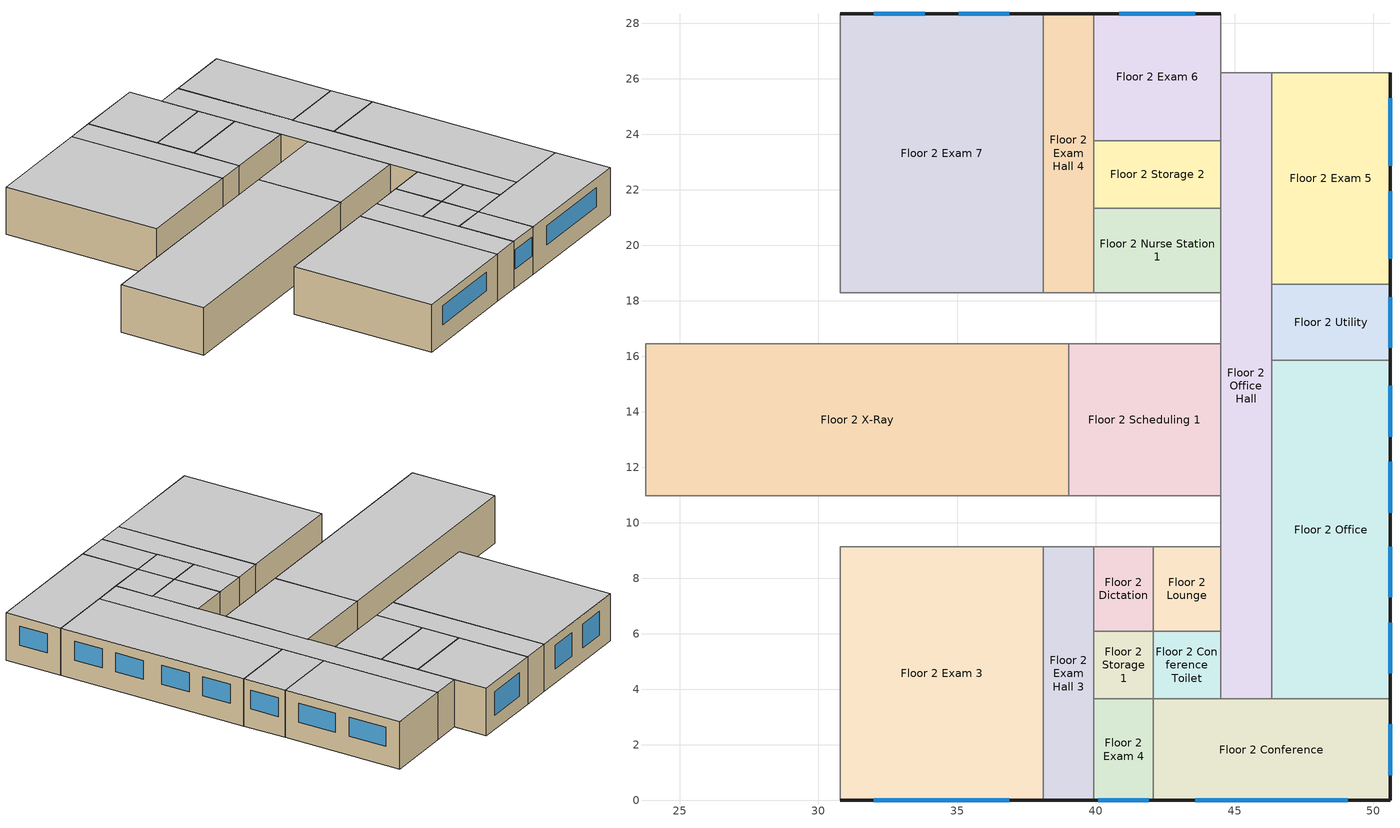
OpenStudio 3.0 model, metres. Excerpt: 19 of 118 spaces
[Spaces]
Floor 2 Scheduling 1
 floor adiabatic (INT-FLOOR-TOPSIDE): 44.5,16.46 44.5,10.97 39.01,10.97 39.01,16.46 z3.05
 wall adiabatic (int-walls): 44.5,10.97 44.5,16.46 39.01,16.46 39.01,10.97 44.5,10.97 z3.05:6.1
 ceiling adiabatic (INT-FLOOR-UNDERSIDE): 44.5,10.97 44.5,16.46 39.01,16.46 39.01,10.97 z6.1
Floor 2 Exam 6
 floor adiabatic (INT-FLOOR-TOPSIDE): 44.5,28.35 44.5,23.77 39.93,23.77 39.93,28.35 z3.05
 wall outside (Steel Frame Non-res Ext Wall): 44.5,28.35 39.93,28.35 z3.05:6.1
 wall adiabatic (int-walls): 39.93,28.35 39.93,23.77 44.5,23.77 44.5,26.21 z3.05:6.1
 wall to NE Stair (int-walls): 44.5,26.21 44.5,28.35 z3.05:6.1
 window (Window Non-res Fixed): 43.59,28.35 40.84,28.35 z3.96:5.49
 ceiling adiabatic (INT-FLOOR-UNDERSIDE): 44.5,23.77 44.5,28.35 39.93,28.35 39.93,23.77 z6.1
Floor 2 Storage 2
 floor adiabatic (INT-FLOOR-TOPSIDE): 44.5,23.77 44.5,21.34 39.93,21.34 39.93,23.77 z3.05
 wall adiabatic (int-walls): 39.93,21.34 44.5,21.34 44.5,23.77 39.93,23.77 39.93,21.34 z3.05:6.1
 ceiling adiabatic (INT-FLOOR-UNDERSIDE): 44.5,21.34 44.5,23.77 39.93,23.77 39.93,21.34 z6.1
Floor 2 Conference Toilet
 floor adiabatic (INT-FLOOR-TOPSIDE): 44.5,6.1 44.5,3.66 42.06,3.66 42.06,6.1 z3.05
 wall adiabatic (int-walls): 44.5,6.1 42.06,6.1 42.06,3.66 44.5,3.66 44.5,6.1 z3.05:6.1
 ceiling adiabatic (INT-FLOOR-UNDERSIDE): 44.5,3.66 44.5,6.1 42.06,6.1 42.06,3.66 z6.1
Floor 2 Conference
 floor adiabatic (INT-FLOOR-TOPSIDE): 50.6,3.66 50.6,0 42.06,0 42.06,3.66 z3.05
 wall outside (Steel Frame Non-res Ext Wall): 42.06,0 50.6,0 50.6,3.66 z3.05:6.1
 wall adiabatic (int-walls): 50.6,3.66 42.06,3.66 42.06,0 z3.05:6.1
 window (Window Non-res Fixed): 43.59,0 49.07,0 / 50.6,0.91 50.6,2.74 z4.27:5.49
 ceiling adiabatic (INT-FLOOR-UNDERSIDE): 50.6,0 50.6,3.66 42.06,3.66 42.06,0 z6.1
Floor 2 X-Ray
 floor adiabatic (INT-FLOOR-TOPSIDE): 39.01,16.46 39.01,10.97 23.77,10.97 23.77,16.46 z3.05
 wall adiabatic (int-walls): 39.01,16.46 23.77,16.46 23.77,10.97 39.01,10.97 39.01,16.46 z3.05:6.1
 ceiling adiabatic (INT-FLOOR-UNDERSIDE): 39.01,10.97 39.01,16.46 23.77,16.46 23.77,10.97 z6.1
Floor 2 Exam 7
 floor adiabatic (INT-FLOOR-TOPSIDE): 38.1,28.35 38.1,18.29 30.78,18.29 30.78,28.35 z3.05
 wall outside (Steel Frame Non-res Ext Wall): 38.1,28.35 30.78,28.35 z3.05:6.1
 wall adiabatic (int-walls): 30.78,28.35 30.78,18.29 38.1,18.29 38.1,28.35 z3.05:6.1
 window (Window Non-res Fixed): 36.88,28.35 35.05,28.35 / 33.83,28.35 32,28.35 z3.96:5.49
 ceiling adiabatic (INT-FLOOR-UNDERSIDE): 38.1,18.29 38.1,28.35 30.78,28.35 30.78,18.29 z6.1
Floor 2 Exam 3
 floor adiabatic (INT-FLOOR-TOPSIDE): 38.1,9.14 38.1,0 30.78,0 30.78,9.14 z3.05
 wall outside (Steel Frame Non-res Ext Wall): 30.78,0 38.1,0 z3.05:6.1
 wall adiabatic (int-walls): 38.1,0 38.1,9.14 30.78,9.14 30.78,0 z3.05:6.1
 window (Window Non-res Fixed): 32,0 36.88,0 z4.27:5.49
 ceiling adiabatic (INT-FLOOR-UNDERSIDE): 38.1,0 38.1,9.14 30.78,9.14 30.78,0 z6.1
Floor 2 Nurse Station 1
 floor adiabatic (INT-FLOOR-TOPSIDE): 44.5,21.34 44.5,18.29 39.93,18.29 39.93,21.34 z3.05
 wall adiabatic (int-walls): 39.93,21.34 39.93,18.29 44.5,18.29 44.5,21.34 39.93,21.34 z3.05:6.1
 ceiling adiabatic (INT-FLOOR-UNDERSIDE): 44.5,18.29 44.5,21.34 39.93,21.34 39.93,18.29 z6.1
Floor 2 Utility
 floor adiabatic (INT-FLOOR-TOPSIDE): 50.6,18.59 50.6,15.85 46.33,15.85 46.33,18.59 z3.05
 wall outside (Steel Frame Non-res Ext Wall): 50.6,15.85 50.6,18.59 z3.05:6.1
 wall adiabatic (int-walls): 50.6,18.59 46.33,18.59 46.33,15.85 50.6,15.85 z3.05:6.1
 window (Window Non-res Fixed): 50.6,16.31 50.6,18.14 z4.27:5.49
 ceiling adiabatic (INT-FLOOR-UNDERSIDE): 50.6,15.85 50.6,18.59 46.33,18.59 46.33,15.85 z6.1
Floor 2 Dictation
 floor adiabatic (INT-FLOOR-TOPSIDE): 42.06,9.14 42.06,6.1 39.93,6.1 39.93,9.14 z3.05
 wall adiabatic (int-walls): 42.06,6.1 42.06,9.14 39.93,9.14 39.93,6.1 42.06,6.1 z3.05:6.1
 ceiling adiabatic (INT-FLOOR-UNDERSIDE): 42.06,6.1 42.06,9.14 39.93,9.14 39.93,6.1 z6.1
Floor 2 Office Hall
 floor adiabatic (INT-FLOOR-TOPSIDE): 46.33,26.21 46.33,3.66 44.5,3.66 44.5,26.21 z3.05
 wall adiabatic (int-walls): 44.5,26.21 44.5,3.66 46.33,3.66 46.33,26.21 z3.05:6.1
 wall to NE Stair (int-walls): 46.33,26.21 44.5,26.21 z3.05:6.1
 ceiling adiabatic (INT-FLOOR-UNDERSIDE): 46.33,3.66 46.33,26.21 44.5,26.21 44.5,3.66 z6.1
Floor 2 Exam 5
 floor adiabatic (INT-FLOOR-TOPSIDE): 50.6,26.21 50.6,18.59 46.33,18.59 46.33,26.21 z3.05
 wall outside (Steel Frame Non-res Ext Wall): 50.6,18.59 50.6,26.21 z3.05:6.1
 wall adiabatic (int-walls): 46.33,26.21 46.33,18.59 50.6,18.59 z3.05:6.1
 wall to NE Stair (int-walls): 50.6,26.21 46.33,26.21 z3.05:6.1
 window (Window Non-res Fixed): 50.6,22.86 50.6,25.3 / 50.6,19.51 50.6,21.95 z4.27:5.49
 ceiling adiabatic (INT-FLOOR-UNDERSIDE): 50.6,18.59 50.6,26.21 46.33,26.21 46.33,18.59 z6.1
Floor 2 Office
 floor adiabatic (INT-FLOOR-TOPSIDE): 50.6,15.85 50.6,3.66 46.33,3.66 46.33,15.85 z3.05
 wall outside (Steel Frame Non-res Ext Wall): 50.6,3.66 50.6,15.85 z3.05:6.1
 wall adiabatic (int-walls): 50.6,15.85 46.33,15.85 46.33,3.66 50.6,3.66 z3.05:6.1
 window (Window Non-res Fixed): 50.6,7.32 50.6,9.14 z4.25:5.47; 50.6,10.36 50.6,12.19 / 50.6,4.57 50.6,6.4 / 50.6,13.11 50.6,14.94 z4.27:5.49
 ceiling adiabatic (INT-FLOOR-UNDERSIDE): 50.6,3.66 50.6,15.85 46.33,15.85 46.33,3.66 z6.1
Floor 2 Storage 1
 floor adiabatic (INT-FLOOR-TOPSIDE): 42.06,6.1 42.06,3.66 39.93,3.66 39.93,6.1 z3.05
 wall adiabatic (int-walls): 39.93,6.1 39.93,3.66 42.06,3.66 42.06,6.1 39.93,6.1 z3.05:6.1
 ceiling adiabatic (INT-FLOOR-UNDERSIDE): 42.06,3.66 42.06,6.1 39.93,6.1 39.93,3.66 z6.1
Floor 2 Exam Hall 4
 floor adiabatic (INT-FLOOR-TOPSIDE): 39.93,28.35 39.93,18.29 38.1,18.29 38.1,28.35 z3.05
 wall outside (Steel Frame Non-res Ext Wall): 39.93,28.35 38.1,28.35 z3.05:6.1
 wall adiabatic (int-walls): 38.1,28.35 38.1,18.29 39.93,18.29 39.93,28.35 z3.05:6.1
 ceiling adiabatic (INT-FLOOR-UNDERSIDE): 39.93,18.29 39.93,28.35 38.1,28.35 38.1,18.29 z6.1
Floor 2 Exam Hall 3
 floor adiabatic (INT-FLOOR-TOPSIDE): 39.93,9.14 39.93,0 38.1,0 38.1,9.14 z3.05
 wall outside (Steel Frame Non-res Ext Wall): 38.1,0 39.93,0 z3.05:6.1
 wall adiabatic (int-walls): 39.93,0 39.93,9.14 38.1,9.14 38.1,0 z3.05:6.1
 ceiling adiabatic (INT-FLOOR-UNDERSIDE): 39.93,0 39.93,9.14 38.1,9.14 38.1,0 z6.1
Floor 2 Lounge
 floor adiabatic (INT-FLOOR-TOPSIDE): 44.5,9.14 44.5,6.1 42.06,6.1 42.06,9.14 z3.05
 wall adiabatic (int-walls): 42.06,6.1 44.5,6.1 44.5,9.14 42.06,9.14 42.06,6.1 z3.05:6.1
 ceiling adiabatic (INT-FLOOR-UNDERSIDE): 44.5,6.1 44.5,9.14 42.06,9.14 42.06,6.1 z6.1
Floor 2 Exam 4
 floor adiabatic (INT-FLOOR-TOPSIDE): 42.06,3.66 42.06,0 39.93,0 39.93,3.66 z3.05
 wall outside (Steel Frame Non-res Ext Wall): 39.93,0 42.06,0 z3.05:6.1
 wall adiabatic (int-walls): 42.06,0 42.06,3.66 39.93,3.66 39.93,0 z3.05:6.1
 window (Window Non-res Fixed): 40.08,0 41.91,0 z4.27:5.49
 ceiling adiabatic (INT-FLOOR-UNDERSIDE): 42.06,0 42.06,3.66 39.93,3.66 39.93,0 z6.1
[Site]
USA IL-CHICAGO-OHARE: Latitude {deg}=41.77; Longitude {deg}=-87.75; Time Zone {hr}=-6; Elevation {m}=190; Terrain=City
[Building]
Ref Bldg OutPatient New2004_v1.3_5.0: North Axis {deg}=0
[SizingPeriod:DesignDay] Barometric Pressure {Pa}=99063; Rain Indicator=0; Snow Indicator=0; Day of Month=21; Daylight Saving Time Indicator=0; Humidity Indicating Type=Wetbulb; Solar Model Indicator=ASHRAEClearSky
Name | Maximum Dry-Bulb Temperature {C} | Daily Dry-Bulb Temperature Range {deltaC} | Humidity Indicating Conditions at Maximum Dry-Bulb | Wind Speed {m/s} | Wind Direction {deg} | Sky Clearness | Month | Day Type
CHICAGO Ann Htg 99.6% Condns DB | -20.6 | 0 | -20.6 | 4.9 | 270 | 0 | 1 | WinterDesignDay
CHICAGO Ann Clg .4% Condns WB=>MDB | 31.2 | 10.7 | 25.5 | 5.3 | 230 | 1 | 7 | SummerDesignDay
[ClimateZones]
Climate Zone Institution Name 1=ASHRAE; Climate Zone Document Name 1=ANSI/ASHRAE Standard 169; Climate Zone Document Year 1=2006; Climate Zone Institution Name 2=CEC; Climate Zone Document Name 2=California Climate Zone Descriptions; Climate Zone Document Year 2=1995
[Construction]
Steel Frame Non-res Ext Wall: Wood Siding, Steel Frame NonRes Wall Insulation, 1/2IN Gypsum
int-walls: 1/2IN Gypsum, 1/2IN Gypsum
INT-FLOOR-TOPSIDE: MAT-CC05 4 HW CONCRETE, CP02 CARPET PAD
INT-FLOOR-UNDERSIDE: CP02 CARPET PAD, MAT-CC05 4 HW CONCRETE
Window Non-res Fixed: NonRes Fixed Assembly Window
InteriorFurnishings: Std Wood 6inch
[Material] Thermal Absorptance=0.9
Name | Roughness | Thickness {m} | Conductivity {W/m-K} | Density {kg/m3} | Specific Heat {J/kg-K} | Solar Absorptance | Visible Absorptance
Wood Siding | MediumSmooth | 0.01 | 0.11 | 544.62 | 1210 | 0.78 | 0.78
Steel Frame NonRes Wall Insulation | MediumRough | 0.0870565 | 0.049 | 265 | 836.8 | 0.7 | 0.7
1/2IN Gypsum | Smooth | 0.0127 | 0.16 | 784.9 | 830 | 0.92 | 0.92
MAT-CC05 4 HW CONCRETE | Rough | 0.1016 | 1.311 | 2240 | 836.8 | 0.7 | 0.7
Std Wood 6inch | MediumSmooth | 0.15 | 0.12 | 540 | 1210 | 0.7 | 0.7
[Material:NoMass]
CP02 CARPET PAD: Roughness=VeryRough; Thermal Resistance {m2-K/W}=0.2165; Thermal Absorptance=0.9; Solar Absorptance=0.7; Visible Absorptance=0.8
[WindowMaterial:SimpleGlazingSystem]
NonRes Fixed Assembly Window: U-Factor {W/m2-K}=3.23646; Solar Heat Gain Coefficient=0.39
[ThermalZone] Multiplier=1; Use Ideal Air Loads=No
Name | Thermostat
Floor 2 Conference Thermal Zone | ThermostatSetpoint:DualSetpoint #48
Floor 2 Conference Toilet Thermal Zone; Floor 2 Storage 1 Thermal Zone; Floor 2 Storage 2 Thermal Zone; Floor 2 Utility Thermal Zone
Floor 2 Dictation Thermal Zone | ThermostatSetpoint:DualSetpoint #49
Floor 2 Exam 3 Thermal Zone | ThermostatSetpoint:DualSetpoint #53
Floor 2 Exam 4 Thermal Zone | ThermostatSetpoint:DualSetpoint #54
Floor 2 Exam 5 Thermal Zone | ThermostatSetpoint:DualSetpoint #55
Floor 2 Exam 6 Thermal Zone | ThermostatSetpoint:DualSetpoint #56
Floor 2 Exam 7 Thermal Zone | ThermostatSetpoint:DualSetpoint #57
Floor 2 Exam Hall 3 Thermal Zone | ThermostatSetpoint:DualSetpoint #61
Floor 2 Exam Hall 4 Thermal Zone | ThermostatSetpoint:DualSetpoint #62
Floor 2 Lounge Thermal Zone | ThermostatSetpoint:DualSetpoint #65
Floor 2 Nurse Station 1 Thermal Zone | ThermostatSetpoint:DualSetpoint #66
Floor 2 Office Thermal Zone | ThermostatSetpoint:DualSetpoint #68
Floor 2 Office Hall Thermal Zone | ThermostatSetpoint:DualSetpoint #69
Floor 2 Scheduling 1 Thermal Zone | ThermostatSetpoint:DualSetpoint #72
Floor 2 X-Ray Thermal Zone | ThermostatSetpoint:DualSetpoint #76
[Space] Part of Total Floor Area=Yes
Name | Thermal Zone | Design Specification Outdoor Air Object
Floor 2 Conference | Floor 2 Conference Thermal Zone | SZ DSOA Floor 2 Conference
Floor 2 Conference Toilet | Floor 2 Conference Toilet Thermal Zone
Floor 2 Dictation | Floor 2 Dictation Thermal Zone | SZ DSOA Floor 2 Dictation
Floor 2 Exam 3 | Floor 2 Exam 3 Thermal Zone | SZ DSOA Floor 2 Exam 3
Floor 2 Exam 4 | Floor 2 Exam 4 Thermal Zone | SZ DSOA Floor 2 Exam 4
Floor 2 Exam 5 | Floor 2 Exam 5 Thermal Zone | SZ DSOA Floor 2 Exam 5
Floor 2 Exam 6 | Floor 2 Exam 6 Thermal Zone | SZ DSOA Floor 2 Exam 6
Floor 2 Exam 7 | Floor 2 Exam 7 Thermal Zone | SZ DSOA Floor 2 Exam 7
Floor 2 Exam Hall 3 | Floor 2 Exam Hall 3 Thermal Zone | SZ DSOA Floor 2 Exam Hall 3
Floor 2 Exam Hall 4 | Floor 2 Exam Hall 4 Thermal Zone | SZ DSOA Floor 2 Exam Hall 4
Floor 2 Lounge | Floor 2 Lounge Thermal Zone | SZ DSOA Floor 2 Lounge
Floor 2 Nurse Station 1 | Floor 2 Nurse Station 1 Thermal Zone | SZ DSOA Floor 2 Nurse Station 1
Floor 2 Office | Floor 2 Office Thermal Zone | SZ DSOA Floor 2 Office
Floor 2 Office Hall | Floor 2 Office Hall Thermal Zone | SZ DSOA Floor 2 Office Hall
Floor 2 Scheduling 1 | Floor 2 Scheduling 1 Thermal Zone | SZ DSOA Floor 2 Scheduling 1
Floor 2 Storage 1 | Floor 2 Storage 1 Thermal Zone
Floor 2 Storage 2 | Floor 2 Storage 2 Thermal Zone
Floor 2 Utility | Floor 2 Utility Thermal Zone
Floor 2 X-Ray | Floor 2 X-Ray Thermal Zone | SZ DSOA Floor 2 X-Ray
[ThermostatSetpoint:DualSetpoint] Heating Setpoint Temperature Schedule=HTGSETP_SCH; Cooling Setpoint Temperature Schedule=CLGSETP_SCH
ThermostatSetpoint:DualSetpoint #48; ThermostatSetpoint:DualSetpoint #49; ThermostatSetpoint:DualSetpoint #53; ThermostatSetpoint:DualSetpoint #54; ThermostatSetpoint:DualSetpoint #55; ThermostatSetpoint:DualSetpoint #56; ThermostatSetpoint:DualSetpoint #57; ThermostatSetpoint:DualSetpoint #61; ThermostatSetpoint:DualSetpoint #62; ThermostatSetpoint:DualSetpoint #65; ThermostatSetpoint:DualSetpoint #66; ThermostatSetpoint:DualSetpoint #68; ThermostatSetpoint:DualSetpoint #69; ThermostatSetpoint:DualSetpoint #72; ThermostatSetpoint:DualSetpoint #76
[Lights:Definition] Design Level Calculation Method=Watts/Area; Fraction Radiant=0.7; Fraction Visible=0.2; Return Air Fraction=0; Return Air Fraction Calculated from Plenum Temperature=No
Name | Watts per Space Floor Area {W/m2}
Floor 2 Exam Hall 4_Lights Definition; Floor 2 Exam Hall 3_Lights Definition; Floor 2 Nurse Station 1_Lights Definition; Floor 2 Office Hall_Lights Definition | 10.76
Floor 2 Conference Toilet_Lights Definition; Floor 2 Storage 1_Lights Definition; Floor 2 Storage 2_Lights Definition; Floor 2 Utility_Lights Definition | 9.69
Floor 2 Conference_Lights Definition | 13.99
Floor 2 Dictation_Lights Definition; Floor 2 Office_Lights Definition; Floor 2 Scheduling 1_Lights Definition | 11.84
Floor 2 Exam 3_Lights Definition; Floor 2 Exam 4_Lights Definition; Floor 2 Exam 5_Lights Definition; Floor 2 Exam 6_Lights Definition; Floor 2 Exam 7_Lights Definition | 16.15
Floor 2 Lounge_Lights Definition | 8.61
Floor 2 X-Ray_Lights Definition | 4.31
[Lights] Schedule=BLDG_LIGHT_SCH; Fraction Replaceable=1
Name | Lights Definition | Space or SpaceType
Floor 2 Exam Hall 4_Lights | Floor 2 Exam Hall 4_Lights Definition | Floor 2 Exam Hall 4
Floor 2 Conference Toilet_Lights | Floor 2 Conference Toilet_Lights Definition | Floor 2 Conference Toilet
Floor 2 Conference_Lights | Floor 2 Conference_Lights Definition | Floor 2 Conference
Floor 2 Dictation_Lights | Floor 2 Dictation_Lights Definition | Floor 2 Dictation
Floor 2 Exam 3_Lights | Floor 2 Exam 3_Lights Definition | Floor 2 Exam 3
Floor 2 Exam 4_Lights | Floor 2 Exam 4_Lights Definition | Floor 2 Exam 4
Floor 2 Exam 5_Lights | Floor 2 Exam 5_Lights Definition | Floor 2 Exam 5
Floor 2 Exam 6_Lights | Floor 2 Exam 6_Lights Definition | Floor 2 Exam 6
Floor 2 Exam 7_Lights | Floor 2 Exam 7_Lights Definition | Floor 2 Exam 7
Floor 2 Exam Hall 3_Lights | Floor 2 Exam Hall 3_Lights Definition | Floor 2 Exam Hall 3
Floor 2 Lounge_Lights | Floor 2 Lounge_Lights Definition | Floor 2 Lounge
Floor 2 Nurse Station 1_Lights | Floor 2 Nurse Station 1_Lights Definition | Floor 2 Nurse Station 1
Floor 2 Office Hall_Lights | Floor 2 Office Hall_Lights Definition | Floor 2 Office Hall
Floor 2 Office_Lights | Floor 2 Office_Lights Definition | Floor 2 Office
Floor 2 Scheduling 1_Lights | Floor 2 Scheduling 1_Lights Definition | Floor 2 Scheduling 1
Floor 2 Storage 1_Lights | Floor 2 Storage 1_Lights Definition | Floor 2 Storage 1
Floor 2 Storage 2_Lights | Floor 2 Storage 2_Lights Definition | Floor 2 Storage 2
Floor 2 Utility_Lights | Floor 2 Utility_Lights Definition | Floor 2 Utility
Floor 2 X-Ray_Lights | Floor 2 X-Ray_Lights Definition | Floor 2 X-Ray
[DesignSpecification:OutdoorAir]
Name | Outdoor Air Flow per Person {m3/s-person} | Outdoor Air Flow per Floor Area {m3/s-m2}
SZ DSOA Floor 2 Scheduling 1; SZ DSOA Floor 2 Nurse Station 1; SZ DSOA Floor 2 Conference; SZ DSOA Floor 2 Dictation; SZ DSOA Floor 2 Office | 0.01
SZ DSOA Floor 2 Exam 3; SZ DSOA Floor 2 Exam 4; SZ DSOA Floor 2 Exam 5; SZ DSOA Floor 2 Exam 6; SZ DSOA Floor 2 Exam 7; SZ DSOA Floor 2 X-Ray |  | 0.001524
SZ DSOA Floor 2 Exam Hall 3; SZ DSOA Floor 2 Exam Hall 4; SZ DSOA Floor 2 Office Hall |  | 0.000254
SZ DSOA Floor 2 Lounge | 0.007079
[InternalMass:Definition] Construction=InteriorFurnishings; Design Level Calculation Method=SurfaceArea
Name | Surface Area {m2}
Floor 2 Conference Internal Mass Definition | 62.4308
Floor 2 Conference Toilet Internal Mass Definition | 11.8916
Floor 2 Dictation Internal Mass Definition | 13.0064
Floor 2 Exam 3 Internal Mass Definition | 133.7804
Floor 2 Exam 4 Internal Mass Definition | 15.6077
Floor 2 Exam 5 Internal Mass Definition | 65.0321
Floor 2 Exam 6 Internal Mass Definition | 41.8064
Floor 2 Exam 7 Internal Mass Definition | 147.1584
Floor 2 Exam Hall 3 Internal Mass Definition | 33.4451
Floor 2 Exam Hall 4 Internal Mass Definition | 36.7896
Floor 2 Lounge Internal Mass Definition | 14.8645
Floor 2 Nurse Station 1 Internal Mass Definition | 27.8709
Floor 2 Office Hall Internal Mass Definition | 82.4979
Floor 2 Office Internal Mass Definition | 104.0514
Floor 2 Scheduling 1 Internal Mass Definition | 60.2012
Floor 2 Storage 1 Internal Mass Definition | 10.4051
Floor 2 Storage 2 Internal Mass Definition | 22.2967
Floor 2 Utility Internal Mass Definition | 23.4116
Floor 2 X-Ray Internal Mass Definition | 167.2255
[InternalMass] Multiplier=1
Name | Internal Mass Definition | Space or SpaceType
Floor 2 Conference Internal Mass | Floor 2 Conference Internal Mass Definition | Floor 2 Conference
Floor 2 Conference Toilet Internal Mass | Floor 2 Conference Toilet Internal Mass Definition | Floor 2 Conference Toilet
Floor 2 Dictation Internal Mass | Floor 2 Dictation Internal Mass Definition | Floor 2 Dictation
Floor 2 Exam 3 Internal Mass | Floor 2 Exam 3 Internal Mass Definition | Floor 2 Exam 3
Floor 2 Exam 4 Internal Mass | Floor 2 Exam 4 Internal Mass Definition | Floor 2 Exam 4
Floor 2 Exam 5 Internal Mass | Floor 2 Exam 5 Internal Mass Definition | Floor 2 Exam 5
Floor 2 Exam 6 Internal Mass | Floor 2 Exam 6 Internal Mass Definition | Floor 2 Exam 6
Floor 2 Exam 7 Internal Mass | Floor 2 Exam 7 Internal Mass Definition | Floor 2 Exam 7
Floor 2 Exam Hall 3 Internal Mass | Floor 2 Exam Hall 3 Internal Mass Definition | Floor 2 Exam Hall 3
Floor 2 Exam Hall 4 Internal Mass | Floor 2 Exam Hall 4 Internal Mass Definition | Floor 2 Exam Hall 4
Floor 2 Lounge Internal Mass | Floor 2 Lounge Internal Mass Definition | Floor 2 Lounge
Floor 2 Nurse Station 1 Internal Mass | Floor 2 Nurse Station 1 Internal Mass Definition | Floor 2 Nurse Station 1
Floor 2 Office Hall Internal Mass | Floor 2 Office Hall Internal Mass Definition | Floor 2 Office Hall
Floor 2 Office Internal Mass | Floor 2 Office Internal Mass Definition | Floor 2 Office
Floor 2 Scheduling 1 Internal Mass | Floor 2 Scheduling 1 Internal Mass Definition | Floor 2 Scheduling 1
Floor 2 Storage 1 Internal Mass | Floor 2 Storage 1 Internal Mass Definition | Floor 2 Storage 1
Floor 2 Storage 2 Internal Mass | Floor 2 Storage 2 Internal Mass Definition | Floor 2 Storage 2
Floor 2 Utility Internal Mass | Floor 2 Utility Internal Mass Definition | Floor 2 Utility
Floor 2 X-Ray Internal Mass | Floor 2 X-Ray Internal Mass Definition | Floor 2 X-Ray
[ElectricEquipment:Definition] Fraction Latent=0
Name | Design Level Calculation Method | Watts per Space Floor Area {W/m2} | Fraction Radiant | Fraction Lost | Design Level {W}
Floor 2 Exam 4_PlugMisc_Equip Definition; Floor 2 Dictation_PlugMisc_Equip Definition; Floor 2 Exam 3_PlugMisc_Equip Definition; Floor 2 Exam 5_PlugMisc_Equip Definition; Floor 2 Exam 6_PlugMisc_Equip Definition; Floor 2 Exam 7_PlugMisc_Equip Definition; Floor 2 Office_PlugMisc_Equip Definition; Floor 2 Scheduling 1_PlugMisc_Equip Definition | Watts/Area | 11.84 | 0.5 | 0
Floor 2 X-Ray_PlugMisc_Equip Definition | EquipmentLevel |  | 0.5 | 0 | 1172.3
Floor 2 Conference Toilet_PlugMisc_Equip Definition | Watts/Area | 4.31 | 0.3 | 0.7
Floor 2 Conference Toilet_ZoneExhaustFans Definition | EquipmentLevel |  | 0 | 1 | 18.6169
Floor 2 Conference_PlugMisc_Equip Definition | Watts/Area | 10.76 | 0.5 | 0
Floor 2 Exam Hall 3_PlugMisc_Equip Definition; Floor 2 Exam Hall 4_PlugMisc_Equip Definition; Floor 2 Office Hall_PlugMisc_Equip Definition | Watts/Area | 4.31 | 0.5 | 0
Floor 2 Lounge_PlugMisc_Equip Definition | Watts/Area | 32.29 | 0.5 | 0
Floor 2 Nurse Station 1_PlugMisc_Equip Definition | Watts/Area | 21.53 | 0.5 | 0
Floor 2 Utility_PlugMisc_Equip Definition | Watts/Area | 1.08 | 0.3 | 0.7
[ElectricEquipment]
Name | Electric Equipment Definition | Space or SpaceType | Schedule
Floor 2 Exam 4_PlugMisc_Equip | Floor 2 Exam 4_PlugMisc_Equip Definition | Floor 2 Exam 4 | BLDG_EQUIP_SCH
Floor 2 X-Ray_PlugMisc_Equip | Floor 2 X-Ray_PlugMisc_Equip Definition | Floor 2 X-Ray | RADIOLOGY_EQUIP_SCH
Floor 2 Conference Toilet_PlugMisc_Equip | Floor 2 Conference Toilet_PlugMisc_Equip Definition | Floor 2 Conference Toilet | BLDG_EQUIP_SCH
Floor 2 Conference Toilet_ZoneExhaustFans | Floor 2 Conference Toilet_ZoneExhaustFans Definition | Floor 2 Conference Toilet | AHU-2_Fan_Sch
Floor 2 Conference_PlugMisc_Equip | Floor 2 Conference_PlugMisc_Equip Definition | Floor 2 Conference | BLDG_EQUIP_SCH
Floor 2 Dictation_PlugMisc_Equip | Floor 2 Dictation_PlugMisc_Equip Definition | Floor 2 Dictation | BLDG_EQUIP_SCH
Floor 2 Exam 3_PlugMisc_Equip | Floor 2 Exam 3_PlugMisc_Equip Definition | Floor 2 Exam 3 | BLDG_EQUIP_SCH
Floor 2 Exam 5_PlugMisc_Equip | Floor 2 Exam 5_PlugMisc_Equip Definition | Floor 2 Exam 5 | BLDG_EQUIP_SCH
Floor 2 Exam 6_PlugMisc_Equip | Floor 2 Exam 6_PlugMisc_Equip Definition | Floor 2 Exam 6 | BLDG_EQUIP_SCH
Floor 2 Exam 7_PlugMisc_Equip | Floor 2 Exam 7_PlugMisc_Equip Definition | Floor 2 Exam 7 | BLDG_EQUIP_SCH
Floor 2 Exam Hall 3_PlugMisc_Equip | Floor 2 Exam Hall 3_PlugMisc_Equip Definition | Floor 2 Exam Hall 3 | BLDG_EQUIP_SCH
Floor 2 Exam Hall 4_PlugMisc_Equip | Floor 2 Exam Hall 4_PlugMisc_Equip Definition | Floor 2 Exam Hall 4 | BLDG_EQUIP_SCH
Floor 2 Lounge_PlugMisc_Equip | Floor 2 Lounge_PlugMisc_Equip Definition | Floor 2 Lounge | BLDG_EQUIP_SCH
Floor 2 Nurse Station 1_PlugMisc_Equip | Floor 2 Nurse Station 1_PlugMisc_Equip Definition | Floor 2 Nurse Station 1 | BLDG_EQUIP_SCH
Floor 2 Office Hall_PlugMisc_Equip | Floor 2 Office Hall_PlugMisc_Equip Definition | Floor 2 Office Hall | BLDG_EQUIP_SCH
Floor 2 Office_PlugMisc_Equip | Floor 2 Office_PlugMisc_Equip Definition | Floor 2 Office | BLDG_EQUIP_SCH
Floor 2 Scheduling 1_PlugMisc_Equip | Floor 2 Scheduling 1_PlugMisc_Equip Definition | Floor 2 Scheduling 1 | BLDG_EQUIP_SCH
Floor 2 Utility_PlugMisc_Equip | Floor 2 Utility_PlugMisc_Equip Definition | Floor 2 Utility | BLDG_EQUIP_SCH
[SpaceInfiltration:DesignFlowRate] Schedule=INFIL_SCH; Design Flow Rate Calculation Method=Flow/ExteriorWallArea; Flow per Exterior Surface Area {m3/s-m2}=0.000302; Constant Term Coefficient=1; Temperature Term Coefficient=0; Velocity Term Coefficient=0; Velocity Squared Term Coefficient=0
Name | Space or SpaceType
Floor 2 Conference_Infiltration | Floor 2 Conference
Floor 2 Exam 3_Infiltration | Floor 2 Exam 3
Floor 2 Exam 4_Infiltration | Floor 2 Exam 4
Floor 2 Exam 5_Infiltration | Floor 2 Exam 5
Floor 2 Exam 6_Infiltration | Floor 2 Exam 6
Floor 2 Exam 7_Infiltration | Floor 2 Exam 7
Floor 2 Office_Infiltration | Floor 2 Office
Floor 2 Utility_Infiltration | Floor 2 Utility
[People:Definition] Number of People Calculation Method=Area/Person; Fraction Radiant=0.3; Enable ASHRAE 55 Comfort Warnings=No; Mean Radiant Temperature Calculation Type=ZoneAveraged; Thermal Comfort Model Type 1=FANGER
Name | Space Floor Area per Person {m2/person}
Floor 2 Conference People Definition | 2
Floor 2 Dictation People Definition; Floor 2 Office People Definition; Floor 2 Scheduling 1 People Definition | 20
Floor 2 Exam 3 People Definition; Floor 2 Exam 4 People Definition; Floor 2 Exam 5 People Definition; Floor 2 Exam 6 People Definition; Floor 2 Exam 7 People Definition; Floor 2 Nurse Station 1 People Definition; Floor 2 X-Ray People Definition | 5
Floor 2 Lounge People Definition | 6.67
[People] Number of People Schedule=BLDG_OCC_SCH; Activity Level Schedule=ACTIVITY_SCH; Work Efficiency Schedule=WORK_EFF_SCH; Clothing Insulation Schedule=CLOTHING_SCH; Air Velocity Schedule=AIR_VELO_SCH; Multiplier=1
Name | People Definition | Space or SpaceType
Floor 2 Conference People | Floor 2 Conference People Definition | Floor 2 Conference
Floor 2 Dictation People | Floor 2 Dictation People Definition | Floor 2 Dictation
Floor 2 Exam 3 People | Floor 2 Exam 3 People Definition | Floor 2 Exam 3
Floor 2 Exam 4 People | Floor 2 Exam 4 People Definition | Floor 2 Exam 4
Floor 2 Exam 5 People | Floor 2 Exam 5 People Definition | Floor 2 Exam 5
Floor 2 Exam 6 People | Floor 2 Exam 6 People Definition | Floor 2 Exam 6
Floor 2 Exam 7 People | Floor 2 Exam 7 People Definition | Floor 2 Exam 7
Floor 2 Lounge People | Floor 2 Lounge People Definition | Floor 2 Lounge
Floor 2 Nurse Station 1 People | Floor 2 Nurse Station 1 People Definition | Floor 2 Nurse Station 1
Floor 2 Office People | Floor 2 Office People Definition | Floor 2 Office
Floor 2 Scheduling 1 People | Floor 2 Scheduling 1 People Definition | Floor 2 Scheduling 1
Floor 2 X-Ray People | Floor 2 X-Ray People Definition | Floor 2 X-Ray
[Exterior:Lights:Definition]
Exterior Facade Lighting Definition: Design Level {W}=14095
[Exterior:Lights]
Exterior Facade Lighting: Exterior Lights Definition=Exterior Facade Lighting Definition; Schedule=ALWAYS_ON; Control Option=AstronomicalClock
[Schedule:Compact]
HTGSETP_SCH: Through: 12/31, For: Weekdays SummerDesignDay, Until: 05:00, 18.3, Until: 18:00, 21.1, Until: 24:00, 18.3, For: Saturdays WinterDesignDay, Until: 07:00, 18.3, Until: 15:00, 21.1, Until: 24:00, 18.3, For: AllOtherDays, Until: 24:00, 18.3
CLGSETP_SCH: Through: 12/31, For: Weekdays SummerDesignDay, Until: 05:00, 25, Until: 18:00, 22.2, Until: 24:00, 25, For: Saturdays WinterDesignDay, Until: 07:00, 25, Until: 15:00, 22.2, Until: 24:00, 25, For: AllOtherDays, Until: 24:00, 25
BLDG_LIGHT_SCH: Through: 12/31, For: Weekdays SummerDesignDay, Until: 04:00, 0.1, Until: 06:00, 0.3, Until: 07:00, 0.6, Until: 18:00, 0.9, Until: 20:00, 0.6, Until: 22:00, 0.3, Until: 24:00, 0.1, For: Saturday, Until: 07:00, 0.1, Until: 09:00, 0.3, Until: 15:00, 0.4, Until: 20:00, 0.3, Until: 24:00, 0.1, For: AllOtherDays, Until: 08:00, 0.05, Until: 17:00, 0.1, Until: 24:00, 0.05
ALWAYS_ON: Through: 12/31, For: AllDays, Until: 24:00, 1
BLDG_EQUIP_SCH: Through: 12/31, For: Weekdays SummerDesignDay, Until: 04:00, 0.3, Until: 06:00, 0.5, Until: 18:00, 1, Until: 20:00, 0.5, Until: 24:00, 0.3, For: Saturday, Until: 07:00, 0.3, Until: 09:00, 0.5, Until: 15:00, 0.8, Until: 20:00, 0.5, Until: 24:00, 0.3, For: AllOtherDays, Until: 08:00, 0.3, Until: 17:00, 0.5, Until: 24:00, 0.3
INFIL_SCH: Through: 12/31, For: SummerDesignDay WinterDesignDay, Until: 24:00, 1, For: AllOtherDays, Until: 24:00, 0.5
BLDG_OCC_SCH: Through: 12/31, For: Weekdays SummerDesignDay, Until: 04:00, 0.05, Until: 06:00, 0.2, Until: 07:00, 0.5, Until: 18:00, 0.9, Until: 20:00, 0.5, Until: 22:00, 0.2, Until: 24:00, 0.05, For: Saturday, Until: 07:00, 0.05, Until: 09:00, 0.2, Until: 15:00, 0.3, Until: 20:00, 0.2, Until: 24:00, 0.05, For: AllOtherDays, Until: 08:00, 0, Until: 17:00, 0.05, Until: 24:00, 0
ACTIVITY_SCH: Through: 12/31, For: AllDays, Until: 24:00, 120
WORK_EFF_SCH: Through: 12/31, For: AllDays, Until: 24:00, 0
CLOTHING_SCH: Through: 04/30, For: AllDays, Until: 24:00, 1, Through: 09/30, For: AllDays, Until: 24:00, 0.5, Through: 12/31, For: AllDays, Until: 24:00, 1
AIR_VELO_SCH: Through: 12/31, For: AllDays, Until: 24:00, 0.2
RADIOLOGY_EQUIP_SCH: Through: 12/31, For: Weekdays Saturday SummerDesignDay, Until: 06:00, 0.01, Until: 18:00, 0.96, Until: 24:00, 0.01, For: AllOtherDays, Until: 24:00, 0.01
AHU-2_Fan_Sch: Through: 12/31, For: Weekdays Saturday, Until: 06:00, 0, Until: 18:00, 1, Until: 24:00, 0, For: SummerDesignDay WinterDesignDay, Until: 24:00, 1, For: AllOtherDays, Until: 24:00, 0
